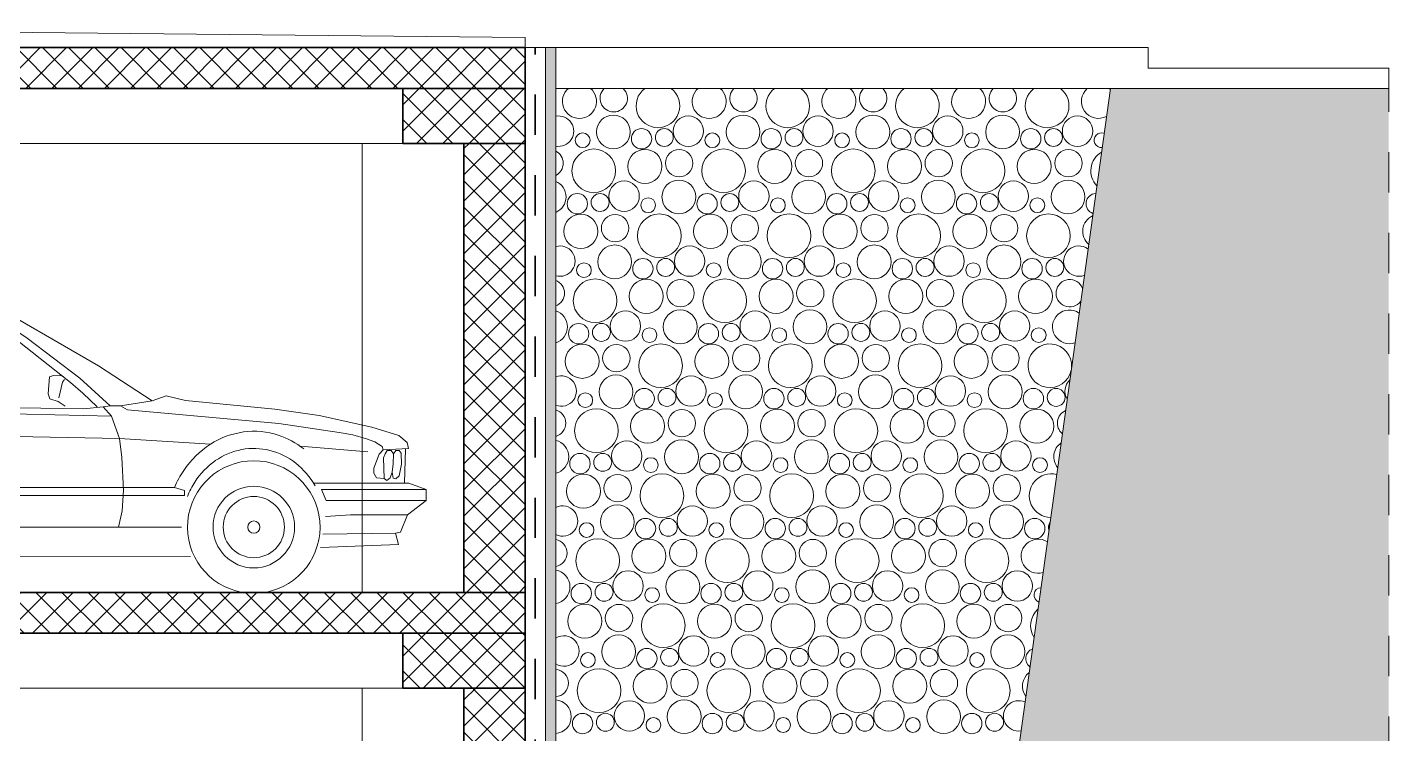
# Model space of a CAD drawing. Header units: millimetres. Extents: x -310 to 171125, y -3027 to 55843.
# Drawn here: x 140142 to 146822, y 4933 to 8396 of the extents above; entities that cross this region are included whole.
import ezdxf

# ---------------------------------------------------------------- set-up
doc = ezdxf.new("R2010")
doc.units = ezdxf.units.MM
doc.header["$MEASUREMENT"] = 0
doc.set_wipeout_variables(frame=1)
doc.linetypes.add('Dashed', pattern=[395.111113, 197.555556, -197.555556])
doc.linetypes.add('Wipeout_Contour', pattern=[1000, 0, -1000])
doc.layers.add('Pllaka e themelit', color=7, linetype='Continuous')
doc.layers.add('Structural - Combined', color=7, linetype='Continuous')
for name, color, linetype, lineweight in [('Pllaka e themelit_Pen_No__101', 252, 'Continuous', 13), ('Pllaka perdhes_Pen_No__6', 5, 'Continuous', 35), ('Structural - Bearing_Pen_No__1', 7, 'Continuous', 13), ('Structural - Bearing_Pen_No__7', 7, 'Continuous', 35), ('Structural - Combined_Pen_No__2', 8, 'Continuous', 15)]:
    doc.layers.add(name, color=color, linetype=linetype, lineweight=lineweight)
for name, color, linetype, lineweight, true_color in [('Shtresat nivelizimi_Pen_No__102', 7, 'Continuous', 13, 0xcccccc), ('Structural - Bearing_Pen_No__61', 7, 'Continuous', 20, 0x6a6a6a), ('Structural - Bearing_Pen_No__82', 7, 'Continuous', 20, 0xaaaaaa)]:
    doc.layers.add(name, color=color, linetype=linetype, lineweight=lineweight, true_color=true_color)
pattern_1 = [(45, (0, 0), (-64.346715, 64.346715), []), (135, (0, 0), (64.346715, 64.346715), [])]

# ---------------------------------------------------------------- blocks, each defined once
blk = doc.blocks.new('*X2')
at = {"layer": 'Shtresat nivelizimi_Pen_No__102', "color": 254, "linetype": 'Continuous', "lineweight": 13, "true_color": 0xcccccc}
for centre, radius in [((143018, 7882.5), 82.8), ((143385.9, 7886.3), 74.5), ((143654.5, 7882.5), 82.8), ((144022.4, 7886.3), 74.5), ((144291, 7882.5), 82.8), ((144658.9, 7886.3), 74.5), ((144927.5, 7882.5), 82.8), ((145295.4, 7886.3), 74.5), ((143156.3, 7849.1), 50), ((143268, 7855.3), 43.9), ((143792.8, 7849.1), 50), ((143904.5, 7855.3), 43.9), ((144429.3, 7849.1), 50), ((144541, 7855.3), 43.9), ((145065.8, 7849.1), 50), ((145177.5, 7855.3), 43.9), ((142867.3, 7841.8), 36.2), ((143503.8, 7841.8), 36.2), ((144140.3, 7841.8), 36.2), ((144776.8, 7841.8), 36.2), ((142922, 7691.9), 107.1), ((143173.2, 7713.7), 83.5), ((143341.3, 7729.1), 67.1), ((143558.5, 7691.9), 107.1), ((143809.7, 7713.7), 83.5), ((143977.7, 7729.1), 67.1), ((144194.9, 7691.9), 107.1), ((144446.2, 7713.7), 83.5), ((144614.2, 7729.1), 67.1), ((144831.4, 7691.9), 107.1), ((145082.7, 7713.7), 83.5), ((145250.7, 7729.1), 67.1), ((143070.9, 7567.8), 74.5), ((143339.5, 7564), 82.8), ((143707.4, 7567.8), 74.5), ((143976, 7564), 82.8), ((144343.9, 7567.8), 74.5), ((144612.5, 7564), 82.8), ((144980.4, 7567.8), 74.5), ((145248.9, 7564), 82.8), ((142841.3, 7530.6), 50), ((142953, 7536.8), 43.9), ((143188.8, 7523.3), 36.2), ((143477.8, 7530.6), 50), ((143589.5, 7536.8), 43.9), ((143825.3, 7523.3), 36.2), ((144114.3, 7530.6), 50), ((144226, 7536.8), 43.9), ((144461.8, 7523.3), 36.2), ((144750.8, 7530.6), 50), ((144862.5, 7536.8), 43.9), ((145098.3, 7523.3), 36.2), ((142858.2, 7395.2), 83.5), ((143026.3, 7410.6), 67.1), ((143243.5, 7373.4), 107.1), ((143494.7, 7395.2), 83.5), ((143662.7, 7410.6), 67.1), ((143879.9, 7373.4), 107.1), ((144131.2, 7395.2), 83.5), ((144299.2, 7410.6), 67.1), ((144516.4, 7373.4), 107.1), ((144767.7, 7395.2), 83.5), ((144935.7, 7410.6), 67.1), ((145152.9, 7373.4), 107.1), ((143024.5, 7245.5), 82.8), ((143392.4, 7249.3), 74.5), ((143661, 7245.5), 82.8), ((144028.9, 7249.3), 74.5), ((144297.5, 7245.5), 82.8), ((144665.4, 7249.3), 74.5), ((144933.9, 7245.5), 82.8), ((142873.8, 7204.8), 36.2), ((143162.8, 7212.1), 50), ((143274.5, 7218.3), 43.9), ((143510.3, 7204.8), 36.2), ((143799.3, 7212.1), 50), ((143911, 7218.3), 43.9), ((144146.8, 7204.8), 36.2), ((144435.8, 7212.1), 50), ((144547.5, 7218.3), 43.9), ((144783.3, 7204.8), 36.2), ((145072.2, 7212.1), 50), ((145183.9, 7218.3), 43.9), ((142928.5, 7054.9), 107.1), ((143179.7, 7076.7), 83.5), ((143347.7, 7092.2), 67.1), ((143564.9, 7054.9), 107.1), ((143816.2, 7076.7), 83.5), ((143984.2, 7092.2), 67.1), ((144201.4, 7054.9), 107.1), ((144452.7, 7076.7), 83.5), ((144620.7, 7092.2), 67.1), ((144837.9, 7054.9), 107.1), ((145089.2, 7076.7), 83.5), ((143077.4, 6930.8), 74.5), ((143346, 6927), 82.8), ((143713.9, 6930.8), 74.5), ((143982.5, 6927), 82.8), ((144350.4, 6930.8), 74.5), ((144618.9, 6927), 82.8), ((144986.8, 6930.8), 74.5), ((142847.8, 6893.6), 50), ((142959.5, 6899.8), 43.9), ((143195.3, 6886.3), 36.2), ((143484.3, 6893.6), 50), ((143596, 6899.8), 43.9), ((143831.8, 6886.3), 36.2), ((144120.8, 6893.6), 50), ((144232.5, 6899.8), 43.9), ((144468.3, 6886.3), 36.2), ((144757.2, 6893.6), 50), ((144868.9, 6899.8), 43.9), ((145104.8, 6886.3), 36.2), ((142864.7, 6758.2), 83.5), ((143032.7, 6773.7), 67.1), ((143249.9, 6736.4), 107.1), ((143501.2, 6758.2), 83.5), ((143669.2, 6773.7), 67.1), ((143886.4, 6736.4), 107.1), ((144137.7, 6758.2), 83.5), ((144305.7, 6773.7), 67.1), ((144522.9, 6736.4), 107.1), ((144774.2, 6758.2), 83.5), ((144942.2, 6773.7), 67.1), ((143031, 6608.5), 82.8), ((143398.9, 6612.3), 74.5), ((143667.5, 6608.5), 82.8), ((144035.4, 6612.3), 74.5), ((144303.9, 6608.5), 82.8), ((144671.8, 6612.3), 74.5), ((144940.4, 6608.5), 82.8), ((143169.3, 6575.1), 50), ((143281, 6581.3), 43.9), ((143805.8, 6575.1), 50), ((143917.5, 6581.3), 43.9), ((144442.2, 6575.1), 50), ((144553.9, 6581.3), 43.9), ((145078.7, 6575.1), 50), ((145190.4, 6581.3), 43.9), ((142880.3, 6567.8), 36.2), ((143516.8, 6567.8), 36.2), ((144153.3, 6567.8), 36.2), ((144789.8, 6567.8), 36.2), ((142934.9, 6417.9), 107.1), ((143186.2, 6439.7), 83.5), ((143354.2, 6455.2), 67.1), ((143571.4, 6417.9), 107.1), ((143822.7, 6439.7), 83.5), ((143990.7, 6455.2), 67.1), ((144207.9, 6417.9), 107.1), ((144459.2, 6439.7), 83.5), ((144627.2, 6455.2), 67.1), ((144844.4, 6417.9), 107.1), ((145095.6, 6439.7), 83.5), ((143083.9, 6293.8), 74.5), ((143352.5, 6290), 82.8), ((143720.4, 6293.8), 74.5), ((143988.9, 6290), 82.8), ((144356.8, 6293.8), 74.5), ((144625.4, 6290), 82.8), ((144993.3, 6293.8), 74.5), ((142854.3, 6256.6), 50), ((142966, 6262.8), 43.9), ((143201.8, 6249.3), 36.2), ((143490.8, 6256.6), 50), ((143602.5, 6262.8), 43.9), ((143838.3, 6249.3), 36.2), ((144127.2, 6256.6), 50), ((144238.9, 6262.8), 43.9), ((144474.8, 6249.3), 36.2), ((144763.7, 6256.6), 50), ((144875.4, 6262.8), 43.9), ((145111.2, 6249.3), 36.2), ((142871.2, 6121.2), 83.5), ((143039.2, 6136.7), 67.1), ((143256.4, 6099.4), 107.1), ((143507.7, 6121.2), 83.5), ((143675.7, 6136.7), 67.1), ((143892.9, 6099.4), 107.1), ((144144.2, 6121.2), 83.5), ((144312.2, 6136.7), 67.1), ((144529.4, 6099.4), 107.1), ((144780.6, 6121.2), 83.5), ((144948.7, 6136.7), 67.1), ((143037.5, 5971.5), 82.8), ((143405.4, 5975.3), 74.5), ((143673.9, 5971.5), 82.8), ((144041.8, 5975.3), 74.5), ((144310.4, 5971.5), 82.8), ((144678.3, 5975.3), 74.5), ((144946.9, 5971.5), 82.8), ((142886.8, 5930.8), 36.2), ((143175.8, 5938.1), 50), ((143287.5, 5944.3), 43.9), ((143523.3, 5930.8), 36.2), ((143812.2, 5938.1), 50), ((143923.9, 5944.3), 43.9), ((144159.8, 5930.8), 36.2), ((144448.7, 5938.1), 50), ((144560.4, 5944.3), 43.9), ((144796.2, 5930.8), 36.2), ((145085.2, 5938.1), 50), ((142941.4, 5780.9), 107.1), ((143192.7, 5802.7), 83.5), ((143360.7, 5818.2), 67.1), ((143577.9, 5780.9), 107.1), ((143829.2, 5802.7), 83.5), ((143997.2, 5818.2), 67.1), ((144214.4, 5780.9), 107.1), ((144465.6, 5802.7), 83.5), ((144633.7, 5818.2), 67.1), ((144850.9, 5780.9), 107.1), ((143090.4, 5656.8), 74.5), ((143358.9, 5653), 82.8), ((143726.8, 5656.8), 74.5), ((143995.4, 5653), 82.8), ((144363.3, 5656.8), 74.5), ((144631.9, 5653), 82.8), ((144999.8, 5656.8), 74.5), ((142860.8, 5619.6), 50), ((142972.5, 5625.8), 43.9), ((143208.3, 5612.4), 36.2), ((143497.2, 5619.6), 50), ((143608.9, 5625.8), 43.9), ((143844.8, 5612.4), 36.2), ((144133.7, 5619.6), 50), ((144245.4, 5625.8), 43.9), ((144481.2, 5612.4), 36.2), ((144770.2, 5619.6), 50), ((144881.9, 5625.8), 43.9), ((142877.7, 5484.3), 83.5), ((143045.7, 5499.7), 67.1), ((143262.9, 5462.5), 107.1), ((143514.2, 5484.3), 83.5), ((143682.2, 5499.7), 67.1), ((143899.4, 5462.5), 107.1), ((144150.6, 5484.3), 83.5), ((144318.7, 5499.7), 67.1), ((144535.9, 5462.5), 107.1), ((144787.1, 5484.3), 83.5), ((144955.2, 5499.7), 67.1), ((143043.9, 5334.6), 82.8), ((143411.8, 5338.3), 74.5), ((143680.4, 5334.6), 82.8), ((144048.3, 5338.3), 74.5), ((144316.9, 5334.6), 82.8), ((144684.8, 5338.3), 74.5), ((144953.4, 5334.6), 82.8), ((143182.2, 5301.1), 50), ((143293.9, 5307.3), 43.9), ((143818.7, 5301.1), 50), ((143930.4, 5307.3), 43.9), ((144455.2, 5301.1), 50), ((144566.9, 5307.3), 43.9), ((142893.3, 5293.9), 36.2), ((143529.8, 5293.9), 36.2), ((144166.2, 5293.9), 36.2), ((144802.7, 5293.9), 36.2), ((142947.9, 5144), 107.1), ((143199.2, 5165.8), 83.5), ((143367.2, 5181.2), 67.1), ((143584.4, 5144), 107.1), ((143835.6, 5165.8), 83.5), ((144003.7, 5181.2), 67.1), ((144220.9, 5144), 107.1), ((144472.1, 5165.8), 83.5), ((144640.2, 5181.2), 67.1), ((144857.4, 5144), 107.1), ((143096.8, 5019.9), 74.5), ((143365.4, 5016.1), 82.8), ((143733.3, 5019.9), 74.5), ((144001.9, 5016.1), 82.8), ((144369.8, 5019.9), 74.5), ((144638.4, 5016.1), 82.8), ((142867.2, 4982.6), 50), ((142978.9, 4988.8), 43.9), ((143214.8, 4975.4), 36.2), ((143503.7, 4982.6), 50), ((143615.4, 4988.8), 43.9), ((143851.2, 4975.4), 36.2), ((144140.2, 4982.6), 50), ((144251.9, 4988.8), 43.9), ((144487.7, 4975.4), 36.2), ((144776.7, 4982.6), 50), ((144888.4, 4988.8), 43.9)]:
    blk.add_circle(centre, radius, dxfattribs=at)
for centre, radius, start, end in [((142851.7, 8032.2), 83.5, 130.58613, 49.41387), ((143019.8, 8047.6), 67.1, 134.38475, 45.61525), ((143237, 8010.4), 107.1, 127.30977, 52.69023), ((143488.2, 8032.2), 83.5, 130.58613, 49.41387), ((143656.3, 8047.6), 67.1, 134.38475, 45.61525), ((143873.5, 8010.4), 107.1, 127.30977, 52.69023), ((144124.7, 8032.2), 83.5, 130.58613, 49.41387), ((144292.7, 8047.6), 67.1, 134.38475, 45.61525), ((144509.9, 8010.4), 107.1, 127.30977, 52.69023), ((144761.2, 8032.2), 83.5, 130.58613, 49.41387), ((144929.2, 8047.6), 67.1, 134.38475, 45.61525), ((145146.4, 8010.4), 107.1, 127.30977, 52.69023), ((145397.7, 8032.2), 83.5, 130.58613, 298.45934), ((145397.7, 8032.2), 83.5, 45.69119, 49.41387), ((142749.4, 7886.3), 74.5, 259.00891, 100.99109), ((145413.3, 7841.8), 36.2, 69.58323, 274.5673), ((142704.8, 7729.1), 67.1, 296.96371, 63.03629), ((145467.9, 7691.9), 107.1, 120.77213, 223.3784), ((142703, 7564), 82.8, 292.90189, 67.09811), ((145387.2, 7530.6), 50, 92.80823, 251.34231), ((145404.2, 7395.2), 83.5, 114.46882, 229.68171), ((142755.9, 7249.3), 74.5, 253.87172, 106.12828), ((145301.8, 7249.3), 74.5, 52.73435, 291.41618), ((142711.3, 7092.2), 67.1, 290.90143, 69.09857), ((145257.2, 7092.2), 67.1, 20.5048, 323.64573), ((142709.5, 6927), 82.8, 288.10648, 71.89352), ((145255.4, 6927), 82.8, 54.73292, 289.41762), ((145159.4, 6736.4), 107.1, 356.09805, 348.05248), ((142762.4, 6612.3), 74.5, 248.59726, 111.40274), ((145308.3, 6612.3), 74.5, 132.94152, 211.20901), ((142717.7, 6455.2), 67.1, 285.07579, 74.92421), ((145263.7, 6455.2), 67.1, 113.72618, 230.42436), ((142716, 6290), 82.8, 283.43922, 76.56078), ((145261.9, 6290), 82.8, 124.84818, 219.30235), ((145165.9, 6099.4), 107.1, 75.31532, 268.83521), ((142768.9, 5975.3), 74.5, 243.12447, 116.87553), ((145196.9, 5944.3), 43.9, 146.29112, 197.85941), ((142724.2, 5818.2), 67.1, 279.40614, 80.59386), ((145102.1, 5802.7), 83.5, 57.39753, 286.753), ((142722.5, 5653), 82.8, 278.86132, 81.13868), ((145117.7, 5612.4), 36.2, 92.97211, 251.17843), ((145172.4, 5462.5), 107.1, 131.72642, 212.42412), ((142775.4, 5338.3), 74.5, 237.37174, 122.62826), ((145091.7, 5301.1), 50, 110.72109, 233.42944), ((142730.7, 5181.2), 67.1, 273.82831, 86.17169), ((145108.6, 5165.8), 83.5, 127.42526, 216.72528), ((142728.9, 5016.1), 82.8, 274.3399, 85.6601), ((145006.3, 5019.9), 74.5, 65.03506, 279.11548)]:
    blk.add_arc(centre, radius, start, end, dxfattribs=at)
blk = doc.blocks.new('Fill_1', base_point=(0, 2800))
at = {"layer": 'Shtresat nivelizimi_Pen_No__102', "color": 254, "linetype": 'Continuous', "lineweight": 13, "true_color": 0xcccccc}
blk.add_blockref('*X2', (0, 0), dxfattribs=at)
blk = doc.blocks.new('Car Elev 02 16[3]', base_point=(142099.8, 5625.6))
at = {"layer": 'Structural - Combined_Pen_No__2', "color": 8, "linetype": 'Continuous', "lineweight": 15}
for p, q in [((138822.2, 7011.7), (138923.8, 7019.9)), ((138923.8, 7019.9), (139102.2, 7027.6)), ((139102.2, 7027.6), (139438.6, 7027.6)), ((139438.6, 7027.6), (139794, 7020.8)), ((139794, 7020.8), (139911.2, 7012.7)), ((137911.4, 6647.8), (138645.2, 6971)), ((138645.2, 6971), (138721, 6991.4)), ((138682.7, 6919.8), (138645.2, 6971)), ((138787.3, 6960.8), (138682.7, 6919.8)), ((138721, 6991.4), (138822.2, 7011.7)), ((138870.6, 6977.7), (138787.3, 6960.8)), ((138850, 6928.3), (138904.4, 6960.4)), ((138904.4, 6960.4), (138935.3, 6969)), ((138935.3, 6969), (139450.8, 6973.9)), ((139423.4, 6973.6), (139480.8, 6559.6)), ((139450.8, 6973.9), (139615.6, 6972.3)), ((139450.8, 6973.9), (139579, 6399.9)), ((139478.9, 6973.6), (139612.9, 6545.3)), ((139615.6, 6972.3), (139849.4, 6957.8)), ((139849.4, 6957.8), (139924.9, 6949.1)), ((139911.2, 7012.7), (139983, 7000.6)), ((139924.9, 6949.1), (140003.7, 6920.2)), ((139983, 7000.6), (140045.6, 6984.4)), ((140045.6, 6984.4), (140095.8, 6964.1)), ((140050.9, 6934.1), (140095.8, 6964.1)), ((140095.8, 6964.1), (140491.7, 6735.4)), ((138682.7, 6919.8), (138138.6, 6639.5)), ((138663.5, 6818.3), (138850, 6928.3)), ((138902, 6935), (138867.9, 6574.6)), ((138897.5, 6569.6), (138932.8, 6942.3)), ((140003.7, 6920.2), (140095.8, 6859.2)), ((140142.3, 6870.9), (140050.9, 6934.1)), ((138594.6, 6770.7), (138663.5, 6818.3)), ((140095.8, 6859.2), (140355.4, 6654.5)), ((140400.7, 6675.4), (140142.3, 6870.9)), ((138548, 6729.4), (138594.6, 6770.7)), ((138532.7, 6703.6), (138548, 6729.4)), ((138536.1, 6657.3), (138532.7, 6703.6)), ((140245.7, 6598.2), (140251.5, 6682.7)), ((140251.5, 6682.7), (140270.5, 6689.4)), ((140270.5, 6689.4), (140300.2, 6689.7)), ((140300.2, 6689.7), (140320.5, 6684.5)), ((140491.7, 6735.4), (140754.8, 6564.6)), ((137454.6, 6594.6), (137557.8, 6617)), ((137557.8, 6617), (137895.3, 6647.9)), ((137895.3, 6647.9), (137911.4, 6647.8)), ((137911.4, 6647.8), (137968.9, 6644.5)), ((138073.7, 6634.5), (137968.9, 6644.5)), ((138138.6, 6639.5), (138073.7, 6634.5)), ((138433.2, 6574.6), (138193.5, 6614.6)), ((138555.8, 6615.6), (138536.1, 6657.3)), ((138598, 6564.6), (138555.8, 6615.6)), ((140296.7, 6579.7), (140315.2, 6656.1)), ((140315.2, 6656.1), (140325.5, 6669.5)), ((140355.4, 6654.5), (140414.8, 6601.7)), ((140550.1, 6539.7), (140400.7, 6675.4)), ((137433.1, 6585.3), (137429.7, 6549.7)), ((137429.7, 6549.7), (137434.6, 6523.4)), ((137454.6, 6594.6), (137433.1, 6585.3)), ((137459.1, 6541.2), (137469.6, 6569.6)), ((137469.6, 6569.6), (137559.5, 6534.7)), ((138543, 6564.6), (138433.2, 6574.6)), ((139766.2, 6535.1), (138543, 6564.6)), ((138647.7, 6363.8), (138598, 6564.6)), ((140252.7, 6575), (140245.7, 6598.2)), ((140294.4, 6561.1), (140252.7, 6575)), ((140329.1, 6539.1), (140294.4, 6561.1)), ((140414.8, 6601.7), (140485.2, 6534.7)), ((140754.8, 6564.6), (140600.1, 6539.7)), ((140824.7, 6589.6), (140754.8, 6564.6)), ((140919.5, 6565.6), (140824.7, 6589.6)), ((141357.2, 6523.4), (140919.5, 6565.6)), ((137434.6, 6523.4), (137434.6, 6429.8)), ((137461.4, 6502.7), (137459.1, 6541.2)), ((137461.4, 6409.9), (137461.4, 6502.7)), ((137559.5, 6534.7), (138604.7, 6534.7)), ((138604.7, 6534.7), (140555.1, 6489.7)), ((140418.6, 6524.7), (139766.2, 6535.1)), ((140515.2, 6534.7), (140418.6, 6524.7)), ((140550.1, 6539.7), (140515.2, 6534.7)), ((140515.2, 6534.7), (140555.1, 6489.7)), ((140600.1, 6539.7), (140550.1, 6539.7)), ((140555.1, 6489.7), (140595.1, 6379.9)), ((140635, 6519.7), (140600.1, 6539.7)), ((141377.4, 6453.5), (140635, 6519.7)), ((141574.2, 6492.1), (141357.2, 6523.4)), ((141833.3, 6434.8), (141574.2, 6492.1)), ((137434.6, 6429.8), (137450.1, 6421.3)), ((137450.1, 6421.3), (137450.1, 6257.8)), ((137531.1, 6474.7), (137461.4, 6474.7)), ((137548.8, 6465.5), (137531.1, 6474.7)), ((137556.4, 6449.8), (137548.8, 6465.5)), ((137556.4, 6306), (137556.4, 6449.8)), ((138725.8, 6408.9), (138736.1, 6439.8)), ((138736.1, 6439.8), (138892.5, 6439.8)), ((138892.5, 6439.8), (138906.6, 6407)), ((139637.8, 6398.7), (139656.4, 6429.8)), ((139656.4, 6429.8), (139820.1, 6428)), ((139820.1, 6428), (139843, 6394.7)), ((141673.5, 6409.9), (141377.4, 6453.5)), ((141965.9, 6394.6), (141833.3, 6434.8)), ((138632.9, 6409.9), (137461.4, 6409.9)), ((137461.4, 6409.9), (137461.4, 6285)), ((137461.4, 6349.6), (137556.4, 6349.5)), ((139579, 6399.9), (138632.9, 6409.9)), ((138672.8, 6330), (138647.7, 6363.8)), ((138777.7, 6379.9), (138756.2, 6408.6)), ((138872.6, 6379.7), (138777.7, 6379.9)), ((138878, 6407.3), (138872.6, 6379.7)), ((140595.1, 6379.9), (139579, 6399.9)), ((139579, 6399.9), (139601.1, 6268.1)), ((139696.4, 6364.9), (139676.5, 6398)), ((139791.2, 6364.9), (139696.4, 6364.9)), ((139803.4, 6395.5), (139791.2, 6364.9)), ((141041.7, 6351.6), (140595.1, 6379.9)), ((140595.1, 6379.9), (140606, 6286.7)), ((141739.7, 6398.3), (141673.5, 6409.9)), ((141807.7, 6378.1), (141739.7, 6398.3)), ((141848.2, 6363.4), (141807.7, 6378.1)), ((141883.2, 6340), (141848.2, 6363.4)), ((142007.2, 6360.3), (141965.9, 6394.6)), ((142013, 6330), (142007.2, 6360.3)), ((137461.4, 6285), (137539.5, 6285)), ((137539.5, 6285), (137553, 6288.9)), ((137553, 6288.9), (137556.4, 6306)), ((138714.6, 6306), (138672.8, 6330)), ((138771.4, 6261.4), (138714.6, 6306)), ((140606, 6286.7), (140614.7, 6126.1)), ((141813.3, 6315), (141481, 6341.9)), ((141868.4, 6302.7), (141843.3, 6235.1)), ((141888.2, 6325), (141868.4, 6302.7)), ((141888.2, 6325), (141883.2, 6340)), ((142013, 6330), (141888.2, 6325)), ((141897.9, 6304.5), (141890.5, 6284.3)), ((141890.5, 6284.3), (141893.2, 6183.1)), ((141908.9, 6321.1), (141897.9, 6304.5)), ((141927.3, 6321.1), (141908.9, 6321.1)), ((141940.2, 6304.5), (141927.3, 6321.1)), ((141938.1, 6255.1), (141940.2, 6304.5)), ((141950.8, 6320.4), (141940.2, 6304.5)), ((141967.7, 6321.1), (141950.8, 6320.4)), ((141976.9, 6308.2), (141967.7, 6321.1)), ((141978.3, 6254.3), (141976.9, 6308.2)), ((141993, 6161.5), (141998, 6328.9)), ((137450.1, 6257.8), (137471.6, 6243.7)), ((137471.6, 6243.7), (137453.5, 6224.4)), ((137453.5, 6224.4), (137459.1, 6183.1)), ((138815.7, 6201.4), (138771.4, 6261.4)), ((139601.1, 6268.1), (139614.5, 6025.6)), ((141843.3, 6235.1), (141843.3, 6210.1)), ((141923.6, 6186.8), (141933.1, 6215.1)), ((141933.1, 6215.1), (141938.1, 6255.1)), ((141933.1, 6215.1), (141938.1, 6185.2)), ((141967.7, 6196), (141978.3, 6254.3)), ((137379.9, 6140.2), (137459.1, 6183.1)), ((137459.1, 6183.1), (138213.5, 6181.3)), ((138213.5, 6181.3), (138120.9, 6038.9)), ((138857.6, 6125.3), (138815.7, 6201.4)), ((141546.8, 6161.5), (142015.3, 6161.5)), ((141843.3, 6210.1), (141855.6, 6186.8)), ((141855.6, 6186.8), (141893.2, 6183.1)), ((141893.2, 6183.1), (141907, 6173.9)), ((141907, 6173.9), (141923.6, 6186.8)), ((141938.1, 6185.2), (141951.2, 6181.3)), ((141951.2, 6181.3), (141967.7, 6196)), ((142015.3, 6161.5), (142099.8, 6130.3)), ((137379.9, 6094.3), (137379.9, 6140.2)), ((137379.9, 6140.2), (138120.2, 6140.2)), ((137399.7, 6010.4), (137379.9, 6094.3)), ((138095.8, 6094.3), (137379.9, 6094.3)), ((138120.2, 6140.2), (138095.8, 6094.3)), ((138095.8, 6094.3), (138120.2, 6140.2)), ((140864.7, 6140.2), (138795, 6140.2)), ((138795, 6140.2), (138832.6, 6100.3)), ((138832.6, 6100.3), (140914.6, 6100.3)), ((138890.3, 6034.8), (138857.6, 6125.3)), ((140614.7, 6126.1), (140607.8, 6025.6)), ((140914.6, 6125.3), (140864.7, 6140.2)), ((140914.6, 6125.3), (140914.6, 6100.3)), ((141585.7, 6130.3), (141608.6, 6075.3)), ((142099.8, 6130.3), (141585.7, 6130.3)), ((142099.8, 6075.3), (142099.8, 6130.3)), ((138120.9, 6038.9), (138103.7, 5980.5)), ((138909.7, 5945.5), (138890.3, 6034.8)), ((139614.5, 6025.6), (139595.5, 5945.5)), ((140607.8, 6025.6), (140590.1, 5945.5)), ((141608.6, 6075.3), (142099.8, 6075.3)), ((142099.8, 6075.3), (142008, 6005.4)), ((138058.7, 5990.5), (137399.7, 6010.4)), ((137490.8, 5970.5), (137444.6, 5970.5)), ((137444.6, 5970.5), (137444.6, 5920.5)), ((137465.9, 6008.4), (137553.6, 5875.1)), ((138103.7, 5980.5), (138058.7, 5990.5)), ((138843.6, 5945.5), (140899.1, 5945.5)), ((141223.9, 5945.6), (141223.9, 5945.4)), ((141728.4, 6005.4), (141605.3, 5998)), ((142008, 6005.4), (141728.4, 6005.4)), ((141973.1, 5920.6), (142008, 6005.4)), ((137444.6, 5920.5), (137523.7, 5920.6)), ((141592.8, 5910.6), (141949.3, 5915.8)), ((141949.3, 5915.8), (141973.1, 5920.6)), ((141963.1, 5860.7), (141949.3, 5915.8)), ((137553.6, 5875.1), (138160.4, 5835.6)), ((141580.5, 5845.1), (141963.1, 5860.7)), ((138812.5, 5803.2), (140943.7, 5801.8)), ((138550.8, 5625.6), (138435.5, 5625.6)), ((141310.9, 5625.6), (141196.9, 5625.6))]:
    blk.add_line(p, q, dxfattribs=at)
for centre, radius in [((138493.4, 5945.5), 200), ((138493.4, 5945.5), 150), ((141254.1, 5945.5), 200), ((141254.1, 5945.5), 150), ((138493.2, 5945.5), 30), ((141253.9, 5945.6), 30)]:
    blk.add_circle(centre, radius, dxfattribs=at)
for centre, radius, start, end in [((141254.1, 6034), 381.2, 71.67323, 97.58878), ((138493.1, 5898.1), 453.2, 87.76857, 109.20041), ((138493.6, 5899.9), 451.3, 77.61431, 87.82398), ((141293, 5964.8), 461.4, 123.07241, 145.87076), ((141257.9, 6017.8), 397.7, 97.81789, 123.00525), ((141242.6, 6001.7), 415.5, 51.95681, 71.55761), ((138487.4, 5913.3), 437, 109.15181, 131.11243), ((141257.2, 5995.2), 336.2, 100.72217, 124.81834), ((141254.1, 6007.6), 323.5, 75.86063, 100.58983), ((141249.3, 5991.5), 340.2, 51.83449, 75.73763), ((138471.2, 5931.7), 412.5, 131.10109, 142.57008), ((138493.2, 5945.4), 325, 280.21965, 259.78035), ((141356.2, 5921), 538.3, 145.78951, 155.9605), ((141253.9, 5945.6), 325, 280.10013, 259.89985), ((141277.8, 5966.1), 371.8, 124.85547, 147.37589), ((141226, 5962.1), 377.8, 29.53045, 51.81293), ((141310.1, 5944.9), 410.5, 147.32094, 158.54965)]:
    blk.add_arc(centre, radius, start, end, dxfattribs=at)
for p in [(138756.2, 6408.6), (138435.5, 5625.6)]:
    blk.add_point(p, dxfattribs=at)

msp = doc.modelspace()

# ---------------------------------------------------------------- hatches: boundary and pattern name
at = {"layer": 'Shtresat nivelizimi_Pen_No__102', "linetype": 'Continuous', "lineweight": 13, "true_color": 0xcccccc}
h = msp.add_hatch(dxfattribs=at)
h.set_pattern_fill('EARTH', color=254, style=0, pattern_type=2)
h.set_pattern_definition([(45, (0, 0), (-193.04014, 193.04014), []), (45, (-64.35, 64.35), (-386.0803, 386.0803), []), (45, (-128.7, 128.7), (-386.0803, 386.0803), []), (135, (-193.04, 193.04), (64.346715, 64.346715), [273, -273])])
h.paths.add_polyline_path([(115771.9, -1502.3), (115771.9, 495.6), (144398.6, 495.6), (145456.5, 8095.6), (146822.4, 8095.6), (146822.4, -1502.3)])
at = {"layer": 'Structural - Bearing_Pen_No__1', "linetype": 'Continuous', "lineweight": 13}
h = msp.add_hatch(dxfattribs=at)
h.set_pattern_fill('CONCRETE_BLOCK', style=0, pattern_type=2)
h.set_pattern_definition(pattern_1)
h.paths.add_polyline_path([(142585.2, 8095.6), (142585.2, 8295.6), (124443.9, 8295.6), (124443.9, 8095.6)])
h = msp.add_hatch(dxfattribs=at)
h.set_pattern_fill('CONCRETE_BLOCK', style=0, pattern_type=2)
h.set_pattern_definition(pattern_1)
h.paths.add_polyline_path([(142585.2, 7825.6), (141985.2, 7825.6), (141985.2, 8095.6), (142585.2, 8095.6)])
h = msp.add_hatch(dxfattribs=at)
h.set_pattern_fill('CONCRETE_BLOCK', style=0, pattern_type=2)
h.set_pattern_definition(pattern_1)
h.paths.add_polyline_path([(142285.2, 7825.6), (142285.2, 5625.6), (142585.2, 5625.6), (142585.2, 7825.6)])
h = msp.add_hatch(dxfattribs=at)
h.set_pattern_fill('CONCRETE_BLOCK', style=0, pattern_type=2)
h.set_pattern_definition(pattern_1)
h.paths.add_polyline_path([(142585.2, 5425.6), (142585.2, 5625.6), (123712.1, 5625.6), (123712.1, 5425.6)])
h = msp.add_hatch(dxfattribs=at)
h.set_pattern_fill('CONCRETE_BLOCK', style=0, pattern_type=2)
h.set_pattern_definition(pattern_1)
h.paths.add_polyline_path([(142585.2, 5155.6), (141985.2, 5155.6), (141985.2, 5425.6), (142585.2, 5425.6)])
h = msp.add_hatch(dxfattribs=at)
h.set_pattern_fill('CONCRETE_BLOCK', style=0, pattern_type=2)
h.set_pattern_definition(pattern_1)
h.paths.add_polyline_path([(142285.2, 5155.6), (142285.2, 2955.6), (142585.2, 2955.6), (142585.2, 5155.6)])

# ---------------------------------------------------------------- linework, layer by layer
at = {"layer": 'Pllaka perdhes_Pen_No__6', "color": 5, "linetype": 'Dashed', "lineweight": 35}
msp.add_lwpolyline([(117085.2, 1375.6), (143135.2, 1375.6), (143135.2, 3005.6), (142755.9, 3005.6), (142635.2, 3126.3), (142635.2, 8295.6)], dxfattribs=at)
at = {"layer": 'Structural - Bearing_Pen_No__1', "color": 7, "linetype": 'Continuous', "lineweight": 13}
for p, q in [((124835.2, 8295.6), (142585.2, 8295.6)), ((142585.2, 8095.6), (142585.2, 8295.6)), ((124835.2, 8095.6), (142585.2, 8095.6)), ((142285.2, 5625.6), (142285.2, 7825.6)), ((142285.2, 7825.6), (142585.2, 7825.6)), ((142585.2, 5625.6), (142585.2, 7825.6)), ((130185.2, 5625.6), (142585.2, 5625.6)), ((142285.2, 5625.6), (142585.2, 5625.6)), ((142585.2, 5425.6), (142585.2, 5625.6)), ((124535.1, 5425.6), (142585.2, 5425.6)), ((142285.2, 2955.6), (142285.2, 5155.6)), ((142285.2, 5155.6), (142585.2, 5155.6)), ((142585.2, 2955.6), (142585.2, 5155.6))]:
    msp.add_line(p, q, dxfattribs=at)
for points in [[(142585.2, 8295.6), (145642.5, 8295.6), (145642.5, 8195.6), (146822.4, 8195.6), (146822.4, 8095.6)], [(142735.2, 8095.6), (146822.4, 8095.6)]]:
    msp.add_lwpolyline(points, dxfattribs=at)
at = {"layer": 'Structural - Bearing_Pen_No__1', "color": 7, "linetype": 'Dashed', "lineweight": 13}
msp.add_lwpolyline([(113348, 8095.6), (113348, -1502.3), (146822.4, -1502.3), (146822.4, 8095.6)], dxfattribs=at)
at = {"layer": 'Structural - Bearing_Pen_No__61', "color": 251, "linetype": 'Continuous', "lineweight": 20, "true_color": 0x6a6a6a}
for points in [[(137585.2, 8395.6), (142585.2, 8345.6)], [(142585.2, 8345.6), (142585.2, 8295.6)]]:
    msp.add_lwpolyline(points, dxfattribs=at)
at = {"layer": 'Structural - Bearing_Pen_No__7', "color": 7, "linetype": 'Continuous', "lineweight": 35, "flags": 128}
for points in [[(142585.2, 8095.6), (142585.2, 8295.6), (124443.9, 8295.6), (124443.9, 8095.6)], [(142585.2, 7825.6), (141985.2, 7825.6), (141985.2, 8095.6), (142585.2, 8095.6)], [(142285.2, 7825.6), (142285.2, 5625.6), (142585.2, 5625.6), (142585.2, 7825.6)], [(142585.2, 5425.6), (142585.2, 5625.6), (123712.1, 5625.6), (123712.1, 5425.6)], [(142585.2, 5155.6), (141985.2, 5155.6), (141985.2, 5425.6), (142585.2, 5425.6)], [(142285.2, 5155.6), (142285.2, 2955.6), (142585.2, 2955.6), (142585.2, 5155.6)]]:
    msp.add_lwpolyline(points, close=True, dxfattribs=at)
at = {"layer": 'Structural - Bearing_Pen_No__82', "color": 253, "linetype": 'Continuous', "lineweight": 20, "true_color": 0xaaaaaa}
for p, q in [((137585.2, 7825.6), (141785.2, 7825.6)), ((141785.2, 5625.6), (141785.2, 7825.6)), ((141785.2, 7825.6), (141985.2, 7825.6)), ((137585.2, 5155.6), (141785.2, 5155.6)), ((141785.2, 2955.6), (141785.2, 5155.6)), ((141785.2, 5155.6), (141985.2, 5155.6))]:
    msp.add_line(p, q, dxfattribs=at)

# ---------------------------------------------------------------- block references
at = {"layer": 'Shtresat nivelizimi_Pen_No__102', "color": 254, "linetype": 'Continuous', "lineweight": 13, "true_color": 0xcccccc}
msp.add_blockref('Fill_1', (0, 2800), dxfattribs=at)
at = {"layer": 'Structural - Combined', "color": 161, "linetype": 'Continuous', "lineweight": 20, "true_color": 0xaaaaff}
msp.add_blockref('Car Elev 02 16[3]', (142099.8, 5625.6), dxfattribs=at)

# ---------------------------------------------------------------- next in the draw order: wipeouts: each hides what was drawn before it
at = {"color": 254, "linetype": 'Wipeout_Contour', "lineweight": 0, "ltscale": 857033.188729}
msp.add_wipeout([(142685.2, 8295.6), (142685.2, 3147), (142776.6, 3055.6), (142797.3, 3105.6), (142735.2, 3167.7), (142735.2, 8295.6)], dxfattribs=at).dxf.layer = 'Pllaka e themelit'

# ---------------------------------------------------------------- next in the draw order: hatches: boundary and pattern name
at = {"layer": 'Pllaka e themelit_Pen_No__101', "linetype": 'Continuous', "lineweight": 13}
h = msp.add_hatch(dxfattribs=at)
h.set_pattern_fill('HEXAGONAL', color=252, style=0, pattern_type=2)
h.set_pattern_definition([(90, (142710.208, 7445.18), (-34.64102, 0), [20, -40]), (90, (142692.887, 7475.18), (-34.64102, 0), [20, -40]), (150, (142710.208, 7465.18), (17.3205, 30), [20, -40]), (150, (142675.567, 7465.18), (17.3205, 30), [20, -40]), (210, (142710.208, 7445.18), (-17.3205, 30), [20, -40]), (210, (142675.567, 7445.18), (-17.3205, 30), [20, -40])])
h.paths.add_polyline_path([(142685.2, 8295.6), (142685.2, 3147), (142776.6, 3055.6), (142797.3, 3105.6), (142735.2, 3167.7), (142735.2, 8295.6)])

# ---------------------------------------------------------------- next in the draw order: linework, layer by layer
at = {"layer": 'Pllaka e themelit_Pen_No__101', "color": 252, "linetype": 'Continuous', "lineweight": 13, "flags": 128}
msp.add_lwpolyline([(142685.2, 8295.6), (142685.2, 3147), (142776.6, 3055.6), (142797.3, 3105.6), (142735.2, 3167.7), (142735.2, 8295.6)], close=True, dxfattribs=at)
at = {"layer": 'Structural - Bearing_Pen_No__1', "color": 7, "linetype": 'Continuous', "lineweight": 13}
msp.add_lwpolyline([(114713.9, 8095.6), (115771.9, 495.6), (144398.6, 495.6), (145456.5, 8095.6)], dxfattribs=at)

doc.saveas('drawing.dxf')
